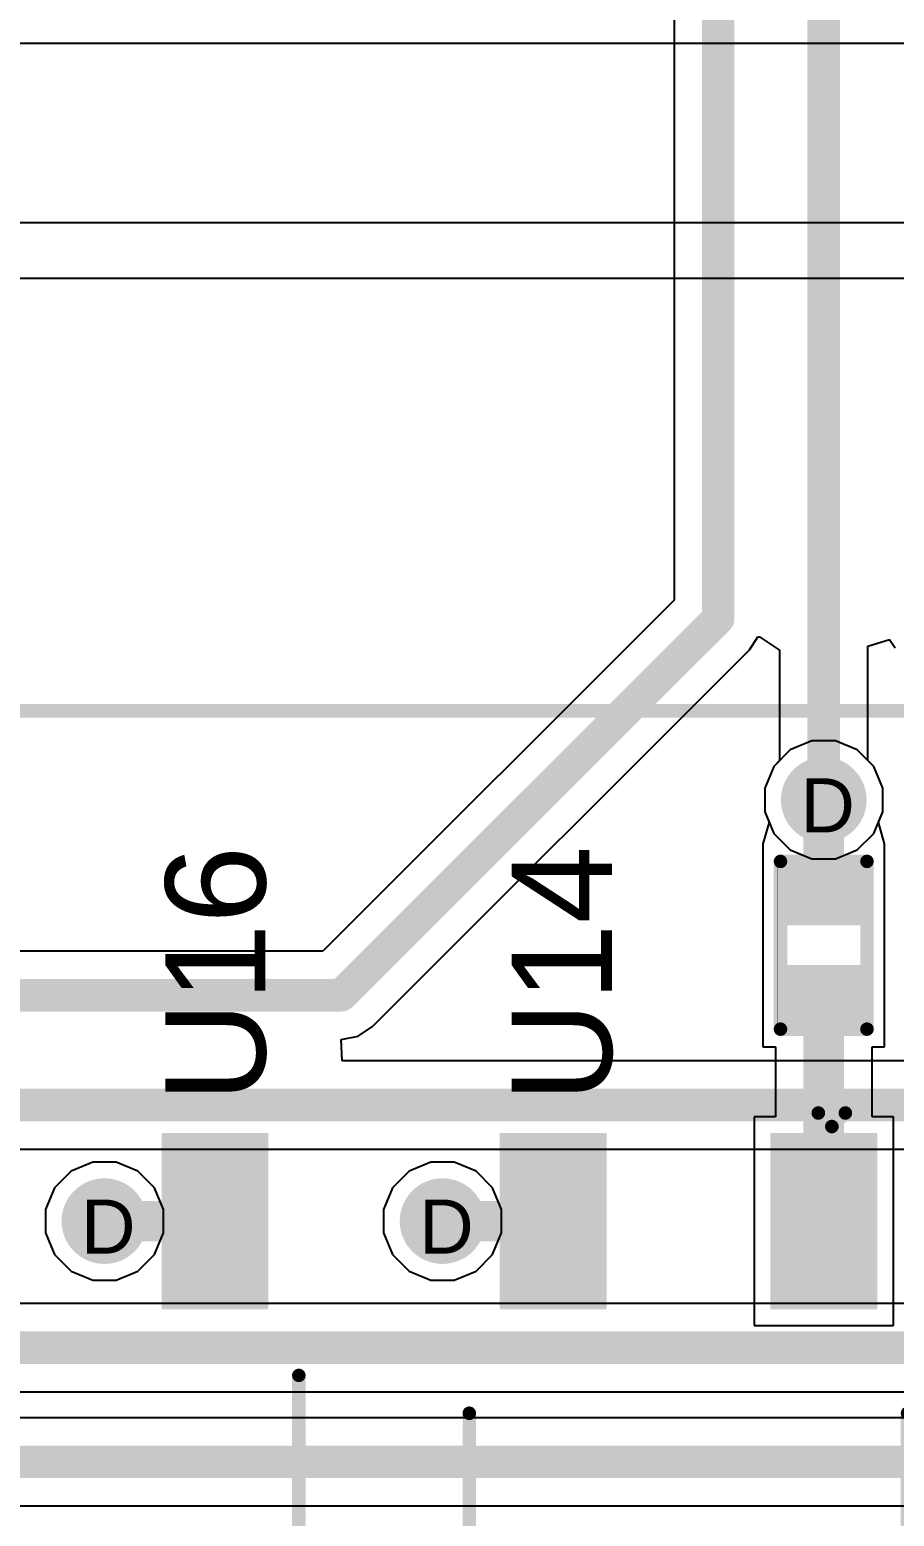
# Model space of a CAD drawing. Header units: inches. Extents: x 0 to 5401, y 0 to 5414.
# Drawn here: x 55.33 to 63.45, y 16.63 to 30.59 of the extents above; entities that cross this region are included whole.
import ezdxf

# ---------------------------------------------------------------- set-up
doc = ezdxf.new("R2010")
doc.units = ezdxf.units.IN
for name, color, linetype in [('Bottom Layer', 5, 'Continuous'), ('Bottom Solder', 6, 'Continuous'), ('Drill Drawing', 1, 'Continuous'), ('Layer 1', 16, 'Continuous'), ('Layer 2', 76, 'Continuous'), ('Multi-Layer', 9, 'Continuous'), ('Pad Holes', 156, 'Continuous'), ('Top Layer', 1, 'Continuous'), ('Top Overlay', 2, 'Continuous'), ('Top Paste', 8, 'Continuous'), ('Top Solder', 216, 'Continuous'), ('Via Holes', 16, 'Continuous')]:
    doc.layers.add(name, color=color, linetype=linetype)
doc.styles.add('Arial', font='', dxfattribs={"height": 0.2})
doc.styles.get('Arial').set_extended_font_data('Arial')

# ---------------------------------------------------------------- blocks, each defined once
blk = doc.blocks.new('SOP_4_2_54_20')
at = {"layer": 'Top Layer'}
for points in [[(-3.85, 1.67), (-2.4, 1.67), (-2.4, 0.87), (-3.85, 0.87)], [(2.4, 1.67), (3.85, 1.67), (3.85, 0.87), (2.4, 0.87)], [(-3.85, -0.87), (-2.4, -0.87), (-2.4, -1.67), (-3.85, -1.67)], [(2.4, -0.87), (3.85, -0.87), (3.85, -1.67), (2.4, -1.67)]]:
    blk.add_hatch(color=1, dxfattribs=at).paths.add_polyline_path(points)
at = {"layer": 'Top Paste'}
for points in [[(-3.85, 1.67), (-2.4, 1.67), (-2.4, 0.87), (-3.85, 0.87)], [(2.4, 1.67), (3.85, 1.67), (3.85, 0.87), (2.4, 0.87)], [(-3.85, -0.87), (-2.4, -0.87), (-2.4, -1.67), (-3.85, -1.67)], [(2.4, -0.87), (3.85, -0.87), (3.85, -1.67), (2.4, -1.67)]]:
    blk.add_hatch(color=8, dxfattribs=at).paths.add_polyline_path(points)
at = {"layer": 'Top Solder'}
for points in [[(-3.952, 1.772), (-2.298, 1.772), (-2.298, 0.768), (-3.952, 0.768)], [(2.298, 1.772), (3.952, 1.772), (3.952, 0.768), (2.298, 0.768)], [(-3.952, -0.768), (-2.298, -0.768), (-2.298, -1.772), (-3.952, -1.772)], [(2.298, -0.768), (3.952, -0.768), (3.952, -1.772), (2.298, -1.772)]]:
    blk.add_hatch(color=216, dxfattribs=at).paths.add_polyline_path(points)
at = {"layer": 'Top Overlay'}
for points in [[(-1.321, 2.057, 0.127, 0.127, 0), (1.676, 2.057, 0.127, 0.127, 0)], [(-4.14, 1.473, 0.127, 0.127, 0), (-4.013, 1.346, 0.127, 0.127, 0)], [(-4.14, 1.473, 0.127, 0.127, 0), (-4.14, 1.219, 0.127, 0.127, 0)], [(-4.013, 1.346, 0.127, 0.127, 0), (-4.14, 1.219, 0.127, 0.127, 0)], [(-1.321, -2.057, 0.127, 0.127, 0), (1.676, -2.057, 0.127, 0.127, 0)]]:
    blk.add_lwpolyline(points, format="xyseb", dxfattribs=at)
for points in [[(-1.353, 2.057, 0.0635, 0.0635, 1), (-1.289, 2.057, 0.0635, 0.0635, 1)], [(1.645, 2.057, 0.0635, 0.0635, 1), (1.708, 2.057, 0.0635, 0.0635, 1)], [(-4.172, 1.473, 0.0635, 0.0635, 1), (-4.108, 1.473, 0.0635, 0.0635, 1)], [(-4.172, 1.473, 0.0635, 0.0635, 1), (-4.108, 1.473, 0.0635, 0.0635, 1)], [(-4.045, 1.346, 0.0635, 0.0635, 1), (-3.981, 1.346, 0.0635, 0.0635, 1)], [(-4.045, 1.346, 0.0635, 0.0635, 1), (-3.981, 1.346, 0.0635, 0.0635, 1)], [(-4.172, 1.219, 0.0635, 0.0635, 1), (-4.108, 1.219, 0.0635, 0.0635, 1)], [(-4.172, 1.219, 0.0635, 0.0635, 1), (-4.108, 1.219, 0.0635, 0.0635, 1)], [(-1.353, -2.057, 0.0635, 0.0635, 1), (-1.289, -2.057, 0.0635, 0.0635, 1)], [(1.645, -2.057, 0.0635, 0.0635, 1), (1.708, -2.057, 0.0635, 0.0635, 1)]]:
    blk.add_lwpolyline(points, format="xyseb", close=True, dxfattribs=at)
blk = doc.blocks.new('SOP_4_2_54_22')
at = {"layer": 'Top Layer'}
for points in [[(-3.85, 1.67), (-2.4, 1.67), (-2.4, 0.87), (-3.85, 0.87)], [(2.4, 1.67), (3.85, 1.67), (3.85, 0.87), (2.4, 0.87)], [(-3.85, -0.87), (-2.4, -0.87), (-2.4, -1.67), (-3.85, -1.67)], [(2.4, -0.87), (3.85, -0.87), (3.85, -1.67), (2.4, -1.67)]]:
    blk.add_hatch(color=1, dxfattribs=at).paths.add_polyline_path(points)
at = {"layer": 'Top Paste'}
for points in [[(-3.85, 1.67), (-2.4, 1.67), (-2.4, 0.87), (-3.85, 0.87)], [(2.4, 1.67), (3.85, 1.67), (3.85, 0.87), (2.4, 0.87)], [(-3.85, -0.87), (-2.4, -0.87), (-2.4, -1.67), (-3.85, -1.67)], [(2.4, -0.87), (3.85, -0.87), (3.85, -1.67), (2.4, -1.67)]]:
    blk.add_hatch(color=8, dxfattribs=at).paths.add_polyline_path(points)
at = {"layer": 'Top Solder'}
for points in [[(-3.952, 1.772), (-2.298, 1.772), (-2.298, 0.768), (-3.952, 0.768)], [(2.298, 1.772), (3.952, 1.772), (3.952, 0.768), (2.298, 0.768)], [(-3.952, -0.768), (-2.298, -0.768), (-2.298, -1.772), (-3.952, -1.772)], [(2.298, -0.768), (3.952, -0.768), (3.952, -1.772), (2.298, -1.772)]]:
    blk.add_hatch(color=216, dxfattribs=at).paths.add_polyline_path(points)
at = {"layer": 'Top Overlay'}
for points in [[(1.676, 2.057, 0.127, 0.127, 0), (-1.321, 2.057, 0.127, 0.127, 0)], [(-4.013, 1.346, 0.127, 0.127, 0), (-4.14, 1.473, 0.127, 0.127, 0)], [(-4.14, 1.219, 0.127, 0.127, 0), (-4.14, 1.473, 0.127, 0.127, 0)], [(-4.14, 1.219, 0.127, 0.127, 0), (-4.013, 1.346, 0.127, 0.127, 0)], [(1.676, -2.057, 0.127, 0.127, 0), (-1.321, -2.057, 0.127, 0.127, 0)]]:
    blk.add_lwpolyline(points, format="xyseb", dxfattribs=at)
for points in [[(-1.353, 2.057, 0.0635, 0.0635, 1), (-1.289, 2.057, 0.0635, 0.0635, 1)], [(1.645, 2.057, 0.0635, 0.0635, 1), (1.708, 2.057, 0.0635, 0.0635, 1)], [(-4.172, 1.473, 0.0635, 0.0635, 1), (-4.108, 1.473, 0.0635, 0.0635, 1)], [(-4.172, 1.473, 0.0635, 0.0635, 1), (-4.108, 1.473, 0.0635, 0.0635, 1)], [(-4.045, 1.346, 0.0635, 0.0635, 1), (-3.981, 1.346, 0.0635, 0.0635, 1)], [(-4.045, 1.346, 0.0635, 0.0635, 1), (-3.981, 1.346, 0.0635, 0.0635, 1)], [(-4.172, 1.219, 0.0635, 0.0635, 1), (-4.108, 1.219, 0.0635, 0.0635, 1)], [(-4.172, 1.219, 0.0635, 0.0635, 1), (-4.108, 1.219, 0.0635, 0.0635, 1)], [(-1.353, -2.057, 0.0635, 0.0635, 1), (-1.289, -2.057, 0.0635, 0.0635, 1)], [(1.645, -2.057, 0.0635, 0.0635, 1), (1.708, -2.057, 0.0635, 0.0635, 1)]]:
    blk.add_lwpolyline(points, format="xyseb", close=True, dxfattribs=at)
blk = doc.blocks.new('R___0402_88')
at = {"layer": 'Top Layer'}
for points in [[(-0.699, -0.318), (-0.699, 0.317), (-0.241, 0.317), (-0.241, -0.318)], [(0.241, -0.318), (0.241, 0.317), (0.699, 0.317), (0.699, -0.318)]]:
    blk.add_hatch(color=1, dxfattribs=at).paths.add_polyline_path(points)
at = {"layer": 'Top Paste'}
for points in [[(-0.699, -0.318), (-0.699, 0.317), (-0.241, 0.317), (-0.241, -0.318)], [(0.241, -0.318), (0.241, 0.317), (0.699, 0.317), (0.699, -0.318)]]:
    blk.add_hatch(color=8, dxfattribs=at).paths.add_polyline_path(points)
at = {"layer": 'Top Solder'}
for points in [[(-0.754, -0.373), (-0.754, 0.373), (-0.186, 0.373), (-0.186, -0.373)], [(0.186, -0.373), (0.186, 0.373), (0.754, 0.373), (0.754, -0.373)]]:
    blk.add_hatch(color=216, dxfattribs=at).paths.add_polyline_path(points)
at = {"layer": 'Top Overlay'}
for points in [[(0.787, 0.406, 0.127, 0.127, 0), (-0.787, 0.406, 0.127, 0.127, 0)], [(-0.787, -0.406, 0.127, 0.127, 0), (-0.787, 0.406, 0.127, 0.127, 0)], [(0.787, -0.406, 0.127, 0.127, 0), (0.787, 0.406, 0.127, 0.127, 0)], [(0.787, -0.406, 0.127, 0.127, 0), (-0.787, -0.406, 0.127, 0.127, 0)], [(0.813, -0.432, 0.00323, 0.00323, 0), (-0.813, -0.432, 0.00323, 0.00323, 0)]]:
    blk.add_lwpolyline(points, format="xyseb", dxfattribs=at)
for points in [[(-0.819, 0.406, 0.0635, 0.0635, 1), (-0.756, 0.406, 0.0635, 0.0635, 1)], [(-0.819, 0.406, 0.0635, 0.0635, 1), (-0.756, 0.406, 0.0635, 0.0635, 1)], [(0.756, 0.406, 0.0635, 0.0635, 1), (0.819, 0.406, 0.0635, 0.0635, 1)], [(0.756, 0.406, 0.0635, 0.0635, 1), (0.819, 0.406, 0.0635, 0.0635, 1)], [(-0.819, -0.406, 0.0635, 0.0635, 1), (-0.756, -0.406, 0.0635, 0.0635, 1)], [(-0.819, -0.406, 0.0635, 0.0635, 1), (-0.756, -0.406, 0.0635, 0.0635, 1)], [(0.756, -0.406, 0.0635, 0.0635, 1), (0.819, -0.406, 0.0635, 0.0635, 1)], [(0.756, -0.406, 0.0635, 0.0635, 1), (0.819, -0.406, 0.0635, 0.0635, 1)], [(-0.814, -0.432, 0.00161, 0.00161, 1), (-0.812, -0.432, 0.00161, 0.00161, 1)], [(0.812, -0.432, 0.00161, 0.00161, 1), (0.814, -0.432, 0.00161, 0.00161, 1)]]:
    blk.add_lwpolyline(points, format="xyseb", close=True, dxfattribs=at)
blk = doc.blocks.new('HF33F_024_ZS3_177')
at = {"layer": 'Bottom Layer'}
h = blk.add_hatch(color=5, dxfattribs=at)
edge = h.paths.add_edge_path()
edge.add_arc((-8.9, 3.81), 1.25, 0, 360)
h = blk.add_hatch(color=5, dxfattribs=at)
edge = h.paths.add_edge_path()
edge.add_arc((6.4, 3.81), 1.25, 0, 360)
h = blk.add_hatch(color=5, dxfattribs=at)
edge = h.paths.add_edge_path()
edge.add_arc((-8.9, -3.81), 1.25, 0, 360)
h = blk.add_hatch(color=5, dxfattribs=at)
edge = h.paths.add_edge_path()
edge.add_arc((1.3, -3.81), 1.25, 0, 360)
h = blk.add_hatch(color=5, dxfattribs=at)
edge = h.paths.add_edge_path()
edge.add_arc((8.9, -3.81), 1.25, 0, 360)
at = {"layer": 'Bottom Solder'}
h = blk.add_hatch(color=6, dxfattribs=at)
edge = h.paths.add_edge_path()
edge.add_arc((-8.9, 3.81), 1.301, 0, 360)
h = blk.add_hatch(color=6, dxfattribs=at)
edge = h.paths.add_edge_path()
edge.add_arc((6.4, 3.81), 1.301, 0, 360)
h = blk.add_hatch(color=6, dxfattribs=at)
edge = h.paths.add_edge_path()
edge.add_arc((-8.9, -3.81), 1.301, 0, 360)
h = blk.add_hatch(color=6, dxfattribs=at)
edge = h.paths.add_edge_path()
edge.add_arc((1.3, -3.81), 1.301, 0, 360)
h = blk.add_hatch(color=6, dxfattribs=at)
edge = h.paths.add_edge_path()
edge.add_arc((8.9, -3.81), 1.301, 0, 360)
at = {"layer": 'Layer 1'}
h = blk.add_hatch(color=16, dxfattribs=at)
edge = h.paths.add_edge_path()
edge.add_arc((-8.9, 3.81), 1.25, 0, 360)
h = blk.add_hatch(color=16, dxfattribs=at)
edge = h.paths.add_edge_path()
edge.add_arc((6.4, 3.81), 1.25, 0, 360)
h = blk.add_hatch(color=16, dxfattribs=at)
edge = h.paths.add_edge_path()
edge.add_arc((-8.9, -3.81), 1.25, 0, 360)
h = blk.add_hatch(color=16, dxfattribs=at)
edge = h.paths.add_edge_path()
edge.add_arc((1.3, -3.81), 1.25, 0, 360)
h = blk.add_hatch(color=16, dxfattribs=at)
edge = h.paths.add_edge_path()
edge.add_arc((8.9, -3.81), 1.25, 0, 360)
at = {"layer": 'Layer 2'}
h = blk.add_hatch(color=76, dxfattribs=at)
edge = h.paths.add_edge_path()
edge.add_arc((-8.9, 3.81), 1.25, 0, 360)
h = blk.add_hatch(color=76, dxfattribs=at)
edge = h.paths.add_edge_path()
edge.add_arc((6.4, 3.81), 1.25, 0, 360)
h = blk.add_hatch(color=76, dxfattribs=at)
edge = h.paths.add_edge_path()
edge.add_arc((-8.9, -3.81), 1.25, 0, 360)
h = blk.add_hatch(color=76, dxfattribs=at)
edge = h.paths.add_edge_path()
edge.add_arc((1.3, -3.81), 1.25, 0, 360)
h = blk.add_hatch(color=76, dxfattribs=at)
edge = h.paths.add_edge_path()
edge.add_arc((8.9, -3.81), 1.25, 0, 360)
at = {"layer": 'Multi-Layer'}
h = blk.add_hatch(color=9, dxfattribs=at)
edge = h.paths.add_edge_path()
edge.add_arc((-8.9, 3.81), 1.25, 0, 360)
h = blk.add_hatch(color=9, dxfattribs=at)
edge = h.paths.add_edge_path()
edge.add_arc((6.4, 3.81), 1.25, 0, 360)
h = blk.add_hatch(color=9, dxfattribs=at)
edge = h.paths.add_edge_path()
edge.add_arc((-8.9, -3.81), 1.25, 0, 360)
h = blk.add_hatch(color=9, dxfattribs=at)
edge = h.paths.add_edge_path()
edge.add_arc((1.3, -3.81), 1.25, 0, 360)
h = blk.add_hatch(color=9, dxfattribs=at)
edge = h.paths.add_edge_path()
edge.add_arc((8.9, -3.81), 1.25, 0, 360)
at = {"layer": 'Pad Holes'}
h = blk.add_hatch(color=7, dxfattribs=at)
edge = h.paths.add_edge_path()
edge.add_arc((-8.9, 3.81), 0.7, 0, 360)
h = blk.add_hatch(color=7, dxfattribs=at)
edge = h.paths.add_edge_path()
edge.add_arc((6.4, 3.81), 0.7, 0, 360)
h = blk.add_hatch(color=7, dxfattribs=at)
edge = h.paths.add_edge_path()
edge.add_arc((-8.9, -3.81), 0.7, 0, 360)
h = blk.add_hatch(color=7, dxfattribs=at)
edge = h.paths.add_edge_path()
edge.add_arc((1.3, -3.81), 0.7, 0, 360)
h = blk.add_hatch(color=7, dxfattribs=at)
edge = h.paths.add_edge_path()
edge.add_arc((8.9, -3.81), 0.7, 0, 360)
at = {"layer": 'Top Layer'}
h = blk.add_hatch(color=1, dxfattribs=at)
edge = h.paths.add_edge_path()
edge.add_arc((-8.9, 3.81), 1.25, 0, 360)
h = blk.add_hatch(color=1, dxfattribs=at)
edge = h.paths.add_edge_path()
edge.add_arc((6.4, 3.81), 1.25, 0, 360)
h = blk.add_hatch(color=1, dxfattribs=at)
edge = h.paths.add_edge_path()
edge.add_arc((-8.9, -3.81), 1.25, 0, 360)
h = blk.add_hatch(color=1, dxfattribs=at)
edge = h.paths.add_edge_path()
edge.add_arc((1.3, -3.81), 1.25, 0, 360)
h = blk.add_hatch(color=1, dxfattribs=at)
edge = h.paths.add_edge_path()
edge.add_arc((8.9, -3.81), 1.25, 0, 360)
at = {"layer": 'Top Solder'}
h = blk.add_hatch(color=216, dxfattribs=at)
edge = h.paths.add_edge_path()
edge.add_arc((-8.9, 3.81), 1.301, 0, 360)
h = blk.add_hatch(color=216, dxfattribs=at)
edge = h.paths.add_edge_path()
edge.add_arc((6.4, 3.81), 1.301, 0, 360)
h = blk.add_hatch(color=216, dxfattribs=at)
edge = h.paths.add_edge_path()
edge.add_arc((-8.9, -3.81), 1.301, 0, 360)
h = blk.add_hatch(color=216, dxfattribs=at)
edge = h.paths.add_edge_path()
edge.add_arc((1.3, -3.81), 1.301, 0, 360)
h = blk.add_hatch(color=216, dxfattribs=at)
edge = h.paths.add_edge_path()
edge.add_arc((8.9, -3.81), 1.301, 0, 360)
at = {"layer": 'Top Overlay'}
for points in [[(-10.897, 5.156, 0.127, 0.127, 0), (-10.897, -5.163, 0.127, 0.127, 0)], [(9.677, 5.156, 0.127, 0.127, 0), (-10.897, 5.156, 0.127, 0.127, 0)], [(9.677, 5.156, 0.127, 0.127, 0), (9.677, -2.54, 0.127, 0.127, 0)], [(9.7, -4.903, 0.127, 0.127, 0), (9.7, -5.163, 0.127, 0.127, 0)], [(9.7, -5.163, 0.127, 0.127, 0), (-10.897, -5.163, 0.127, 0.127, 0)]]:
    blk.add_lwpolyline(points, format="xyseb", dxfattribs=at)
for points in [[(-10.928, 5.156, 0.0635, 0.0635, 1), (-10.865, 5.156, 0.0635, 0.0635, 1)], [(-10.928, 5.156, 0.0635, 0.0635, 1), (-10.865, 5.156, 0.0635, 0.0635, 1)], [(9.646, 5.156, 0.0635, 0.0635, 1), (9.709, 5.156, 0.0635, 0.0635, 1)], [(9.646, 5.156, 0.0635, 0.0635, 1), (9.709, 5.156, 0.0635, 0.0635, 1)], [(9.646, -2.54, 0.0635, 0.0635, 1), (9.709, -2.54, 0.0635, 0.0635, 1)], [(9.668, -4.903, 0.0635, 0.0635, 1), (9.732, -4.903, 0.0635, 0.0635, 1)], [(-10.928, -5.163, 0.0635, 0.0635, 1), (-10.865, -5.163, 0.0635, 0.0635, 1)], [(-10.928, -5.163, 0.0635, 0.0635, 1), (-10.865, -5.163, 0.0635, 0.0635, 1)], [(9.668, -5.163, 0.0635, 0.0635, 1), (9.732, -5.163, 0.0635, 0.0635, 1)], [(9.668, -5.163, 0.0635, 0.0635, 1), (9.732, -5.163, 0.0635, 0.0635, 1)]]:
    blk.add_lwpolyline(points, format="xyseb", close=True, dxfattribs=at)
at = {"layer": 'Top Overlay', "style": 'Arial'}
blk.add_text('1', height=0.8, dxfattribs=at).set_placement((-10.465, -2.921))

msp = doc.modelspace()

# ---------------------------------------------------------------- hatches: boundary and pattern name
at = {"layer": 'Bottom Layer'}
h = msp.add_hatch(color=5, dxfattribs=at)
edge = h.paths.add_edge_path()
edge.add_arc((62.784, 23.355), 0.3, 0, 360)
h = msp.add_hatch(color=5, dxfattribs=at)
edge = h.paths.add_edge_path()
edge.add_arc((56.032, 19.4), 0.3, 0, 360)
h = msp.add_hatch(color=5, dxfattribs=at)
edge = h.paths.add_edge_path()
edge.add_arc((59.206, 19.4), 0.3, 0, 360)
at = {"layer": 'Bottom Solder'}
h = msp.add_hatch(color=6, dxfattribs=at)
edge = h.paths.add_edge_path()
edge.add_arc((62.784, 23.355), 0.402, 0, 360)
h = msp.add_hatch(color=6, dxfattribs=at)
edge = h.paths.add_edge_path()
edge.add_arc((56.032, 19.4), 0.402, 0, 360)
h = msp.add_hatch(color=6, dxfattribs=at)
edge = h.paths.add_edge_path()
edge.add_arc((59.206, 19.4), 0.402, 0, 360)
at = {"layer": 'Layer 1'}
h = msp.add_hatch(color=16, dxfattribs=at)
edge = h.paths.add_edge_path()
edge.add_arc((62.784, 23.355), 0.3, 0, 360)
h = msp.add_hatch(color=16, dxfattribs=at)
edge = h.paths.add_edge_path()
edge.add_arc((56.032, 19.4), 0.3, 0, 360)
h = msp.add_hatch(color=16, dxfattribs=at)
edge = h.paths.add_edge_path()
edge.add_arc((59.206, 19.4), 0.3, 0, 360)
at = {"layer": 'Layer 2'}
h = msp.add_hatch(color=76, dxfattribs=at)
edge = h.paths.add_edge_path()
edge.add_arc((62.784, 23.355), 0.3, 0, 360)
h = msp.add_hatch(color=76, dxfattribs=at)
edge = h.paths.add_edge_path()
edge.add_arc((56.032, 19.4), 0.3, 0, 360)
h = msp.add_hatch(color=76, dxfattribs=at)
edge = h.paths.add_edge_path()
edge.add_arc((59.206, 19.4), 0.3, 0, 360)
at = {"layer": 'Top Layer'}
h = msp.add_hatch(color=1, dxfattribs=at)
edge = h.paths.add_edge_path()
edge.add_arc((62.784, 23.355), 0.3, 0, 360)
h = msp.add_hatch(color=1, dxfattribs=at)
edge = h.paths.add_edge_path()
edge.add_arc((56.032, 19.4), 0.3, 0, 360)
h = msp.add_hatch(color=1, dxfattribs=at)
edge = h.paths.add_edge_path()
edge.add_arc((59.206, 19.4), 0.3, 0, 360)
at = {"layer": 'Top Solder'}
h = msp.add_hatch(color=216, dxfattribs=at)
edge = h.paths.add_edge_path()
edge.add_arc((62.784, 23.355), 0.402, 0, 360)
h = msp.add_hatch(color=216, dxfattribs=at)
edge = h.paths.add_edge_path()
edge.add_arc((56.032, 19.4), 0.402, 0, 360)
h = msp.add_hatch(color=216, dxfattribs=at)
edge = h.paths.add_edge_path()
edge.add_arc((59.206, 19.4), 0.402, 0, 360)
at = {"layer": 'Via Holes'}
h = msp.add_hatch(color=7, dxfattribs=at)
edge = h.paths.add_edge_path()
edge.add_arc((62.784, 23.355), 0.15, 0, 360)
h = msp.add_hatch(color=7, dxfattribs=at)
edge = h.paths.add_edge_path()
edge.add_arc((56.032, 19.4), 0.15, 0, 360)
h = msp.add_hatch(color=7, dxfattribs=at)
edge = h.paths.add_edge_path()
edge.add_arc((59.206, 19.4), 0.15, 0, 360)

# ---------------------------------------------------------------- linework, layer by layer
at = {"layer": 'Bottom Layer'}
for p, q in [((61.379, 49.814), (61.379, 25.23)), ((61.379, 25.23), (58.083, 21.934)), ((62.086, 24.765), (62.166, 24.885)), ((62.166, 24.885), (62.181, 24.886)), ((62.181, 24.886), (62.369, 24.762)), ((63.198, 24.8), (63.401, 24.862)), ((63.401, 24.862), (63.454, 24.783)), ((58.548, 21.227), (62.086, 24.765)), ((62.369, 24.762), (62.369, 23.724)), ((63.198, 23.724), (63.198, 24.8)), ((62.314, 23.669), (62.23, 23.465)), ((62.369, 23.724), (62.314, 23.669)), ((63.253, 23.669), (63.198, 23.724)), ((63.338, 23.465), (63.253, 23.669)), ((62.23, 23.465), (62.23, 23.244)), ((63.338, 23.244), (63.338, 23.465)), ((62.23, 23.244), (62.314, 23.041)), ((63.253, 23.041), (63.338, 23.244)), ((62.314, 23.041), (62.47, 22.885)), ((63.097, 22.885), (63.253, 23.041)), ((62.47, 22.885), (62.673, 22.801)), ((62.673, 22.801), (62.894, 22.801)), ((62.894, 22.801), (63.097, 22.885)), ((58.083, 21.934), (54.004, 21.934)), ((58.413, 21.137), (58.548, 21.227)), ((58.255, 21.106), (58.413, 21.137)), ((58.263, 20.906), (58.255, 21.106)), ((70.174, 20.906), (58.263, 20.906)), ((51.333, 20.077), (70.346, 20.077)), ((72.775, 18.626), (43.972, 18.626)), ((43.8, 17.798), (72.947, 17.798)), ((80.063, 17.554), (43.216, 17.554)), ((43.045, 16.726), (118.885, 16.726))]:
    msp.add_line(p, q, dxfattribs=at)
for points in [[(62.784, 23.355, 0.305, 0.305, 0), (62.784, 50.396, 0.305, 0.305, 0)], [(61.793, 25.058, 0.305, 0.305, 0), (61.793, 49.985, 0.305, 0.305, 0)], [(58.255, 21.52, 0.305, 0.305, 0), (61.793, 25.058, 0.305, 0.305, 0)], [(53.635, 21.52, 0.305, 0.305, 0), (58.255, 21.52, 0.305, 0.305, 0)], [(51.333, 20.491, 0.305, 0.305, 0), (70.346, 20.491, 0.305, 0.305, 0)], [(43.8, 18.212, 0.305, 0.305, 0), (72.947, 18.212, 0.305, 0.305, 0)], [(43.045, 17.14, 0.305, 0.305, 0), (118.885, 17.14, 0.305, 0.305, 0)]]:
    msp.add_lwpolyline(points, format="xyseb", dxfattribs=at)
for points in [[(61.717, 25.058, 0.152, 0.152, 1), (61.87, 25.058, 0.152, 0.152, 1)], [(61.717, 25.058, 0.152, 0.152, 1), (61.87, 25.058, 0.152, 0.152, 1)], [(62.707, 23.355, 0.152, 0.152, 1), (62.86, 23.355, 0.152, 0.152, 1)], [(58.179, 21.52, 0.152, 0.152, 1), (58.331, 21.52, 0.152, 0.152, 1)], [(58.179, 21.52, 0.152, 0.152, 1), (58.331, 21.52, 0.152, 0.152, 1)]]:
    msp.add_lwpolyline(points, format="xyseb", close=True, dxfattribs=at)
at = {"layer": 'Layer 1'}
for p, q in [((62.673, 23.909), (62.47, 23.824)), ((62.894, 23.909), (62.673, 23.909)), ((63.097, 23.824), (62.894, 23.909)), ((62.47, 23.824), (62.314, 23.669)), ((63.253, 23.669), (63.097, 23.824)), ((62.314, 23.669), (62.23, 23.465)), ((63.338, 23.465), (63.253, 23.669)), ((62.23, 23.465), (62.23, 23.244)), ((63.338, 23.244), (63.338, 23.465)), ((62.23, 23.244), (62.314, 23.041)), ((63.253, 23.041), (63.338, 23.244)), ((62.314, 23.041), (62.47, 22.885)), ((63.097, 22.885), (63.253, 23.041)), ((62.47, 22.885), (62.673, 22.801)), ((62.673, 22.801), (62.894, 22.801)), ((62.894, 22.801), (63.097, 22.885))]:
    msp.add_line(p, q, dxfattribs=at)
at = {"layer": 'Layer 2'}
for p, q in [((69.448, 28.772), (46.758, 28.772)), ((46.793, 28.254), (69.448, 28.254)), ((62.673, 23.909), (62.47, 23.824)), ((62.894, 23.909), (62.673, 23.909)), ((63.097, 23.824), (62.894, 23.909)), ((62.47, 23.824), (62.314, 23.669)), ((63.253, 23.669), (63.097, 23.824)), ((62.314, 23.669), (62.23, 23.465)), ((63.338, 23.465), (63.253, 23.669)), ((62.23, 23.465), (62.23, 23.244)), ((63.338, 23.244), (63.338, 23.465)), ((62.23, 23.244), (62.314, 23.041)), ((63.253, 23.041), (63.338, 23.244)), ((62.314, 23.041), (62.47, 22.885)), ((63.097, 22.885), (63.253, 23.041)), ((62.47, 22.885), (62.673, 22.801)), ((62.673, 22.801), (62.894, 22.801)), ((62.894, 22.801), (63.097, 22.885)), ((55.719, 19.869), (55.563, 19.714)), ((55.922, 19.954), (55.719, 19.869)), ((56.143, 19.954), (55.922, 19.954)), ((56.346, 19.869), (56.143, 19.954)), ((56.502, 19.714), (56.346, 19.869)), ((58.892, 19.869), (58.736, 19.714)), ((59.096, 19.954), (58.892, 19.869)), ((59.316, 19.954), (59.096, 19.954)), ((59.52, 19.869), (59.316, 19.954)), ((59.676, 19.714), (59.52, 19.869)), ((55.563, 19.714), (55.478, 19.51)), ((56.586, 19.51), (56.502, 19.714)), ((58.736, 19.714), (58.652, 19.51)), ((59.76, 19.51), (59.676, 19.714)), ((55.478, 19.51), (55.478, 19.29)), ((56.586, 19.29), (56.586, 19.51)), ((58.652, 19.51), (58.652, 19.29)), ((59.76, 19.29), (59.76, 19.51)), ((55.478, 19.29), (55.563, 19.086)), ((56.502, 19.086), (56.586, 19.29)), ((58.652, 19.29), (58.736, 19.086)), ((59.676, 19.086), (59.76, 19.29)), ((55.563, 19.086), (55.719, 18.93)), ((56.346, 18.93), (56.502, 19.086)), ((58.736, 19.086), (58.892, 18.93)), ((59.52, 18.93), (59.676, 19.086)), ((55.719, 18.93), (55.922, 18.846)), ((55.922, 18.846), (56.143, 18.846)), ((56.143, 18.846), (56.346, 18.93)), ((58.892, 18.93), (59.096, 18.846)), ((59.096, 18.846), (59.316, 18.846)), ((59.316, 18.846), (59.52, 18.93))]:
    msp.add_line(p, q, dxfattribs=at)
at = {"layer": 'Top Layer'}
for p, q in [((44.608, 30.459), (70.101, 30.459)), ((62.673, 23.909), (62.47, 23.824)), ((62.894, 23.909), (62.673, 23.909)), ((63.097, 23.824), (62.894, 23.909)), ((62.47, 23.824), (62.314, 23.669)), ((63.253, 23.669), (63.097, 23.824)), ((62.314, 23.669), (62.23, 23.465)), ((63.338, 23.465), (63.253, 23.669)), ((62.23, 23.465), (62.23, 23.244)), ((63.338, 23.244), (63.338, 23.465)), ((62.23, 23.244), (62.271, 23.146)), ((63.297, 23.146), (63.338, 23.244)), ((62.271, 23.146), (62.212, 22.942)), ((63.355, 22.942), (63.297, 23.146)), ((62.212, 22.942), (62.212, 22.942)), ((62.212, 22.942), (62.212, 21.977)), ((63.355, 21.977), (63.355, 22.942)), ((63.355, 22.942), (63.355, 22.942)), ((62.212, 21.977), (62.212, 21.037)), ((63.355, 21.037), (63.355, 21.977)), ((62.212, 21.037), (62.33, 21.037)), ((62.33, 21.037), (62.33, 20.379)), ((63.237, 20.379), (63.237, 21.037)), ((63.237, 21.037), (63.355, 21.037)), ((62.33, 20.379), (62.13, 20.379)), ((62.13, 20.379), (62.13, 18.421)), ((63.438, 20.379), (63.237, 20.379)), ((63.438, 18.421), (63.438, 20.379)), ((62.13, 18.421), (63.438, 18.421))]:
    msp.add_line(p, q, dxfattribs=at)
for points in [[(62.784, 22.46, 0.381, 0.381, 0), (62.784, 23.355, 0.381, 0.381, 0)], [(62.784, 19.4, 0.381, 0.381, 0), (62.784, 21.52, 0.381, 0.381, 0)], [(56.032, 19.4, 0.381, 0.381, 0), (57.07, 19.4, 0.381, 0.381, 0)], [(59.206, 19.4, 0.381, 0.381, 0), (60.244, 19.4, 0.381, 0.381, 0)]]:
    msp.add_lwpolyline(points, format="xyseb", dxfattribs=at)
for points in [[(62.688, 23.355, 0.191, 0.191, 1), (62.879, 23.355, 0.191, 0.191, 1)], [(62.688, 22.46, 0.191, 0.191, 1), (62.879, 22.46, 0.191, 0.191, 1)], [(62.688, 21.52, 0.191, 0.191, 1), (62.879, 21.52, 0.191, 0.191, 1)], [(55.937, 19.4, 0.191, 0.191, 1), (56.128, 19.4, 0.191, 0.191, 1)], [(56.975, 19.4, 0.191, 0.191, 1), (57.165, 19.4, 0.191, 0.191, 1)], [(59.111, 19.4, 0.191, 0.191, 1), (59.301, 19.4, 0.191, 0.191, 1)], [(60.148, 19.4, 0.191, 0.191, 1), (60.339, 19.4, 0.191, 0.191, 1)], [(62.688, 19.4, 0.191, 0.191, 1), (62.879, 19.4, 0.191, 0.191, 1)]]:
    msp.add_lwpolyline(points, format="xyseb", close=True, dxfattribs=at)

# ---------------------------------------------------------------- block references
for name, p, rotation in [('HF33F_024_ZS3_177', (58.835, 29.348), 180), ('R___0402_88', (62.784, 21.99), 270), ('SOP_4_2_54_22', (61.514, 16.275), 270), ('SOP_4_2_54_20', (55.8, 16.275), 90)]:
    msp.add_blockref(name, p, dxfattribs=dict(rotation=rotation))

# ---------------------------------------------------------------- texts
at = {"layer": 'Drill Drawing', "style": 'Arial'}
for p in [(62.564, 23.05), (55.812, 19.095), (58.986, 19.095)]:
    msp.add_text('D', height=0.508, dxfattribs=at).set_placement(p)
at = {"layer": 'Top Overlay', "style": 'Arial'}
for s, p in [('U16', (57.544, 20.515)), ('U14', (60.795, 20.515))]:
    msp.add_text(s, height=0.9398, rotation=90, dxfattribs=at).set_placement(p)

doc.saveas('drawing.dxf')
